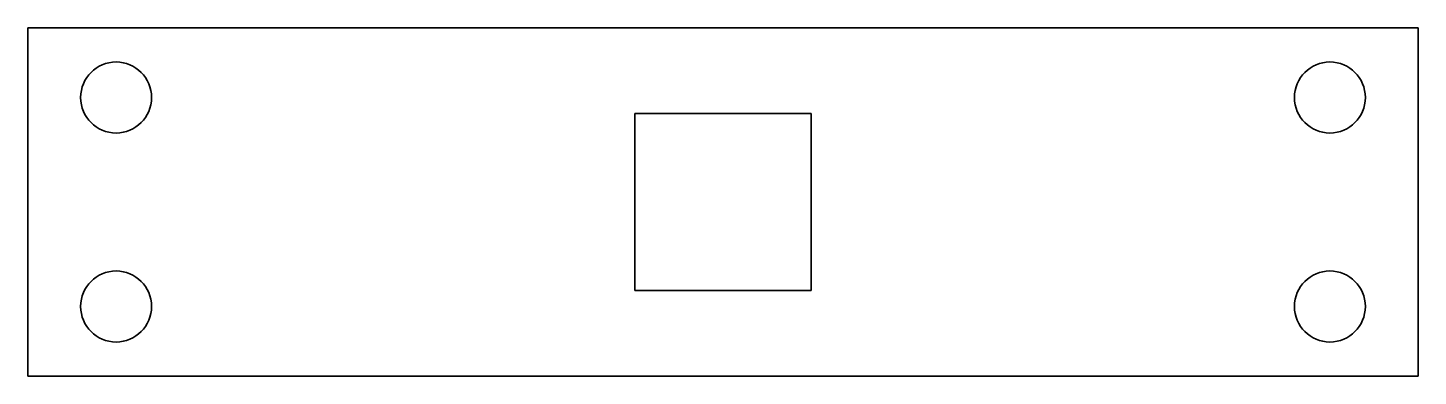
# Model space of a CAD drawing. Extents: x 0 to 100, y 0 to 25.
import ezdxf

# ---------------------------------------------------------------- set-up
doc = ezdxf.new("R2010")
doc.units = 0

msp = doc.modelspace()

# ---------------------------------------------------------------- linework, layer by layer
at = {"color": 7, "lineweight": 35}
for p, q in [((100, 25), (0, 25)), ((0, 0), (0, 25)), ((100, 25), (100, 0)), ((0, 0), (100, 0))]:
    msp.add_line(p, q, dxfattribs=at)
at = {"color": 7, "lineweight": 35, "ltscale": 0.3175}
for p, q in [((56.35, 18.85), (43.65, 18.85)), ((43.65, 6.15), (43.65, 18.85)), ((56.35, 18.85), (56.35, 6.15)), ((43.65, 6.15), (56.35, 6.15))]:
    msp.add_line(p, q, dxfattribs=at)
at = {"color": 7, "lineweight": 35}
for centre in [(6.35, 20), (93.65, 20), (6.35, 5), (93.65, 5)]:
    msp.add_circle(centre, 2.55, dxfattribs=at)

doc.saveas('drawing.dxf')
